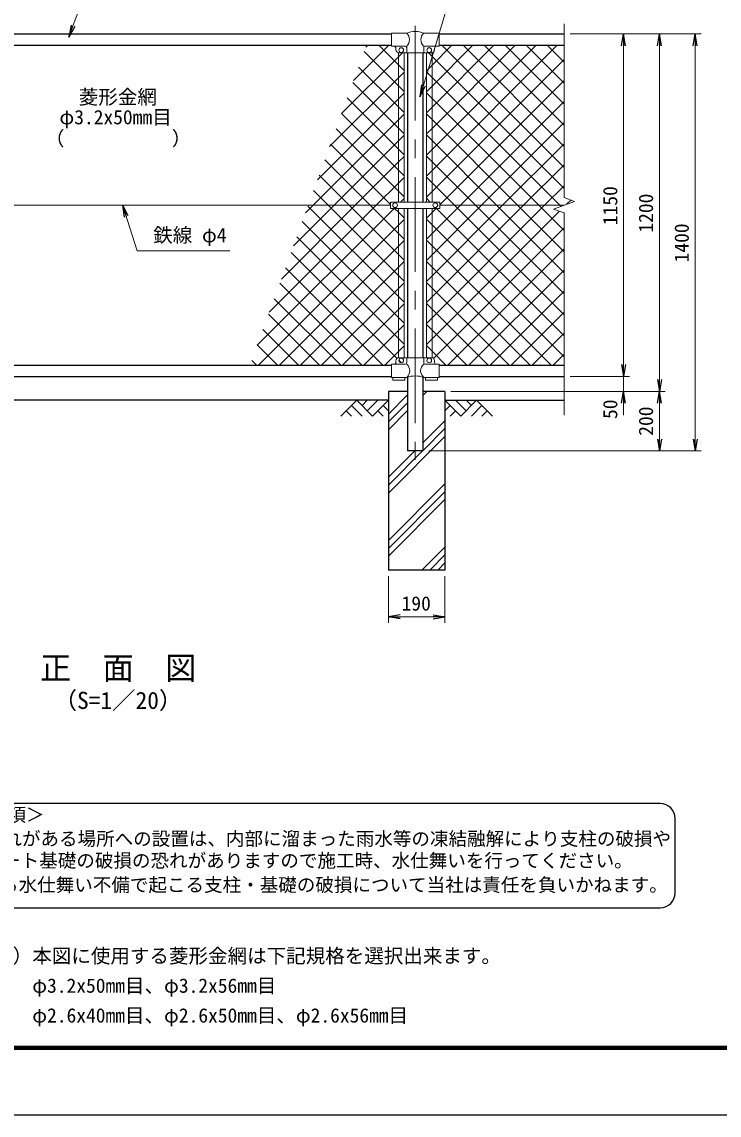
# Model space of a CAD drawing. Units: millimetres, scale not verified. Extents: x -4200 to 4200, y -2970 to 2970.
# Drawn here: x -2706 to -364, y -2970 to 701 of the extents above; entities that cross this region are included whole.
import ezdxf
from ezdxf.enums import TextEntityAlignment as Align

# ---------------------------------------------------------------- set-up
doc = ezdxf.new("R2010")
doc.units = ezdxf.units.MM
doc.header["$LTSCALE"] = 10
doc.linetypes.add('USER1', pattern=[50.8, 31.75, -6.35, 6.35, -6.35])
for name, color, linetype, lineweight in [('0-0_D-TTL-TXT', 7, 'Continuous', 25), ('0-1_D-BMK', 2, 'USER1', 13), ('0-2_D-STR1', 1, 'Continuous', 25), ('0-3_D-STR-DIM', 7, 'Continuous', 13), ('0-8_D-BGD', 7, 'Continuous', 25), ('0-9_D-STR4', 7, 'Continuous', 25), ('0-A_D-DCR-HCH', 7, 'Continuous', 13), ('0-B_D-STR3', 3, 'Continuous', 13), ('0-C_D-STR2', 7, 'Continuous', 13), ('0-D_D-STR-TXT', 7, 'Continuous', 13), ('0-E_D-TTL', 7, 'Continuous', 25)]:
    doc.layers.add(name, color=color, linetype=linetype, lineweight=lineweight)
doc.layers.add('0-4_0', color=7, linetype='Continuous')
doc.styles.add('ＭＳ ゴシック', font='')
doc.styles.get('ＭＳ ゴシック').set_extended_font_data('MS Gothic')

# ---------------------------------------------------------------- blocks, each defined once
blk = doc.blocks.new('_Open')
at = {"layer": '0-4_0'}
blk.add_line((-10, 1.667), (0, 0), dxfattribs=at)
blk.add_lwpolyline([(-10, -1.667), (0, 0), (-10, 0)], dxfattribs=at)

msp = doc.modelspace()

# ---------------------------------------------------------------- linework, layer by layer
at = {"layer": '0-0_D-TTL-TXT', "color": 2}
for p, q in [((-561.65, -1923.53), (-3007.2, -1923.53)), ((-511.65, -2223.53), (-511.65, -1973.53)), ((-3007.2, -2273.53), (-561.65, -2273.53))]:
    msp.add_line(p, q, dxfattribs=at)
for centre, start, end in [((-561.65, -1973.53), 0, 90), ((-561.65, -2223.53), 270, 0)]:
    msp.add_arc(centre, 50, start, end, dxfattribs=at)
at = {"layer": '0-1_D-BMK'}
msp.add_line((-1384.65, 687.29), (-1384.65, -769.77), dxfattribs=at)
at = {"layer": '0-2_D-STR1'}
for p, q in [((-3304.65, 660.23), (-1464.65, 660.23)), ((-1304.65, 660.23), (-884.65, 660.23)), ((-3304.65, 622.23), (-1464.65, 622.23)), ((-1410.05, 597.23), (-1410.05, 95.73)), ((-1359.25, 597.23), (-1359.25, 95.73)), ((-1304.65, 622.23), (-884.65, 622.23)), ((-1410.05, 74.73), (-1410.05, -426.77)), ((-1359.25, 74.73), (-1359.25, -426.77)), ((-3304.65, -451.77), (-1464.65, -451.77)), ((-1304.65, -451.77), (-884.65, -451.77)), ((-3304.65, -489.77), (-1464.65, -489.77)), ((-1410.05, -492.77), (-1410.05, -739.77)), ((-1359.25, -492.77), (-1359.25, -739.77)), ((-1304.65, -489.77), (-884.65, -489.77)), ((-1359.25, -739.77), (-1410.05, -739.77))]:
    msp.add_line(p, q, dxfattribs=at)
at = {"layer": '0-3_D-STR-DIM'}
for p, q in [((-884.65, 694.49), (-884.65, 110.88)), ((-864.65, 660.23), (-664.65, 660.23)), ((-864.65, 660.23), (-544.65, 660.23)), ((-864.65, 660.23), (-424.65, 660.23)), ((-684.65, 620.23), (-684.65, -449.77)), ((-564.65, 620.23), (-564.65, -499.77)), ((-444.65, 620.23), (-444.65, -699.77)), ((-849.42, 98.05), (-884.65, 110.88)), ((-919.89, 72.4), (-849.42, 98.05)), ((-884.65, 59.57), (-919.89, 72.4)), ((-884.65, 59.57), (-884.65, -619.77)), ((-684.65, -449.77), (-684.65, -409.77)), ((-864.65, -489.77), (-664.65, -489.77)), ((-864.65, -489.77), (-664.65, -489.77)), ((-684.65, -489.77), (-684.65, -539.77)), ((-1264.65, -539.77), (-664.65, -539.77)), ((-1264.65, -539.77), (-544.65, -539.77)), ((-1264.65, -539.77), (-544.65, -539.77)), ((-684.65, -579.77), (-684.65, -619.77)), ((-564.65, -579.77), (-564.65, -699.77)), ((-1339.25, -739.77), (-424.65, -739.77)), ((-1339.25, -739.77), (-544.65, -739.77)), ((-1474.65, -1159.77), (-1474.65, -1317.09)), ((-1284.65, -1159.77), (-1284.65, -1317.09)), ((-1434.65, -1297.09), (-1324.65, -1297.09))]:
    msp.add_line(p, q, dxfattribs=at)
at = {"layer": '0-8_D-BGD'}
for p, q in [((-1474.65, -569.77), (-3284.65, -569.77)), ((-1284.65, -569.77), (-884.65, -569.77))]:
    msp.add_line(p, q, dxfattribs=at)
at = {"layer": '0-9_D-STR4'}
for p, q in [((-1474.65, -539.77), (-1474.65, -1139.77)), ((-1410.05, -539.77), (-1474.65, -539.77)), ((-1284.65, -539.77), (-1359.25, -539.77)), ((-1284.65, -539.77), (-1284.65, -1139.77)), ((-1284.65, -1139.77), (-1474.65, -1139.77))]:
    msp.add_line(p, q, dxfattribs=at)
at = {"layer": '0-A_D-DCR-HCH'}
for p, q in [((-1359.25, -553.61), (-1345.42, -539.77)), ((-1581.08, -569.77), (-1634.29, -622.99)), ((-1581.08, -569.77), (-1527.87, -622.99)), ((-1563.34, -587.51), (-1545.6, -569.77)), ((-1545.6, -605.25), (-1510.13, -569.77)), ((-1527.87, -622.99), (-1474.65, -569.77)), ((-1474.65, -615.98), (-1410.05, -551.38)), ((-1474.65, -642.5), (-1410.05, -577.9)), ((-1231.44, -622.99), (-1284.65, -569.77)), ((-1213.7, -605.25), (-1249.18, -569.77)), ((-1178.23, -569.77), (-1231.44, -622.99)), ((-1195.87, -587.6), (-1213.7, -569.77)), ((-1178.23, -569.77), (-1125.02, -622.99)), ((-1616.55, -605.25), (-1598.73, -622.99)), ((-1598.82, -587.51), (-1563.18, -622.99)), ((-1510.13, -605.25), (-1492.31, -622.99)), ((-1492.39, -587.51), (-1474.65, -605.17)), ((-1474.65, -669.01), (-1410.05, -604.41)), ((-1266.92, -587.51), (-1284.65, -605.17)), ((-1249.18, -605.25), (-1267, -622.99)), ((-1160.49, -587.51), (-1196.13, -622.99)), ((-1142.76, -605.25), (-1160.57, -622.99)), ((-1359.25, -712.71), (-1284.65, -638.11)), ((-1474.65, -881.14), (-1284.65, -691.14)), ((-1359.25, -739.23), (-1284.65, -664.63)), ((-1474.65, -854.63), (-1359.8, -739.77)), ((-1474.65, -828.11), (-1386.32, -739.77)), ((-1474.65, -1040.24), (-1284.65, -850.24)), ((-1474.65, -1066.76), (-1284.65, -876.76)), ((-1474.65, -1093.28), (-1284.65, -903.28)), ((-1362.05, -1139.77), (-1284.65, -1062.38)), ((-1335.54, -1139.77), (-1284.65, -1088.89)), ((-1309.02, -1139.77), (-1284.65, -1115.41))]:
    msp.add_line(p, q, dxfattribs=at)
at = {"layer": '0-B_D-STR3'}
for p, q in [((-1464.65, 663.23), (-1464.65, 619.23)), ((-1464.65, 663.23), (-1413.2, 663.23)), ((-1356.1, 663.23), (-1304.65, 663.23)), ((-1304.65, 663.23), (-1304.65, 619.23)), ((-1464.65, 619.23), (-1417.9, 619.23)), ((-1449.65, 612.23), (-1449.65, 607.23)), ((-1441.15, 597.23), (-1441.15, 95.73)), ((-1439.65, 597.23), (-1329.65, 597.23)), ((-1422.15, 597.23), (-1422.15, 95.73)), ((-1413.2, 614.53), (-1413.2, 597.23)), ((-1356.1, 614.53), (-1356.1, 597.23)), ((-1351.4, 619.23), (-1304.65, 619.23)), ((-1347.15, 597.23), (-1347.15, 95.73)), ((-1328.15, 597.23), (-1328.15, 95.73)), ((-1319.65, 612.23), (-1319.65, 607.23)), ((-3307.66, 85.23), (-1467.15, 85.23)), ((-1467.15, 95.73), (-1467.15, 74.73)), ((-1302.15, 95.73), (-1467.15, 95.73)), ((-1302.15, 74.73), (-1467.15, 74.73)), ((-1441.15, 74.73), (-1441.15, -426.89)), ((-1422.15, 74.73), (-1422.15, -426.77)), ((-1347.15, 74.73), (-1347.15, -426.77)), ((-1328.15, 74.73), (-1328.15, -426.89)), ((-1302.15, 95.73), (-1302.15, 74.73)), ((-1302.15, 85.23), (-884.65, 85.23)), ((-1449.65, -436.77), (-1449.65, -441.77)), ((-1439.65, -426.77), (-1329.65, -426.77)), ((-1413.2, -426.77), (-1413.2, -441.77)), ((-1356.1, -426.77), (-1356.1, -441.77)), ((-1319.65, -436.77), (-1319.65, -441.77)), ((-1464.65, -448.77), (-1464.65, -492.77)), ((-1420.2, -448.77), (-1464.65, -448.77)), ((-1304.65, -448.77), (-1349.1, -448.77)), ((-1304.65, -448.77), (-1304.65, -492.77)), ((-1413.2, -492.77), (-1464.65, -492.77)), ((-1459.65, -492.77), (-1459.65, -502.07)), ((-1419.65, -502.07), (-1459.65, -502.07)), ((-1419.65, -492.77), (-1419.65, -502.07)), ((-1304.65, -492.77), (-1356.1, -492.77)), ((-1349.65, -492.77), (-1349.65, -502.07)), ((-1309.65, -502.07), (-1349.65, -502.07)), ((-1309.65, -492.77), (-1309.65, -502.07))]:
    msp.add_line(p, q, dxfattribs=at)
for centre in [(-1431.65, 606.23), (-1337.65, 606.23), (-1452.15, 85.23), (-1317.15, 85.23), (-1431.65, -435.77), (-1337.65, -435.77)]:
    msp.add_circle(centre, 8, dxfattribs=at)
for centre, radius, start, end in [((-1384.65, 588.49), 80, 69.0916, 110.9084), ((-1434.46, 641.23), 30.59, 314.01503, 45.98497), ((-1334.85, 641.23), 30.59, 134.01503, 225.98497), ((-1456.65, 612.23), 7, 0, 90), ((-1439.65, 607.23), 10, 180, 270), ((-1417.9, 614.53), 4.7, 0, 90), ((-1351.4, 614.53), 4.7, 90, 180), ((-1329.65, 607.23), 10, 270, 0), ((-1312.65, 612.23), 7, 90, 180), ((-1439.65, -436.77), 10, 90, 180), ((-1329.65, -436.77), 10, 0, 90), ((-1456.65, -441.77), 7, 270, 0), ((-1420.2, -441.77), 7, 270, 0), ((-1432.33, -470.33), 29.48, 310.4464, 49.5536), ((-1336.98, -470.33), 29.48, 130.4464, 229.5536), ((-1349.1, -441.77), 7, 180, 270), ((-1312.65, -441.77), 7, 180, 270), ((-1384.65, -573.26), 85.4, 70.46947, 109.53053)]:
    msp.add_arc(centre, radius, start, end, dxfattribs=at)
at = {"layer": '0-C_D-STR2'}
for p, q in [((-1591.34, 504.48), (-1473.6, 622.23)), ((-1441.15, 485.78), (-1556.26, 600.88)), ((-1550.88, 615.66), (-1544.31, 622.23)), ((-1328.15, 555.54), (-1261.46, 622.23)), ((-1328.15, 484.82), (-1190.75, 622.23)), ((-1328.15, 414.11), (-1120.04, 622.23)), ((-1328.15, 343.4), (-1049.33, 622.23)), ((-1328.15, 272.69), (-978.62, 622.23)), ((-1328.15, 201.98), (-907.91, 622.23)), ((-884.65, 212.12), (-1294.76, 622.23)), ((-884.65, 282.83), (-1224.05, 622.23)), ((-884.65, 353.54), (-1153.34, 622.23)), ((-884.65, 424.25), (-1082.63, 622.23)), ((-884.65, 494.96), (-1011.92, 622.23)), ((-884.65, 565.67), (-941.21, 622.23)), ((-1347.15, 536.54), (-1328.15, 555.54)), ((-1441.15, 415.07), (-1575.12, 549.04)), ((-1441.15, 513.25), (-1422.15, 532.25)), ((-1672.27, 282.13), (-1441.15, 513.25)), ((-1441.15, 344.35), (-1593.99, 497.19)), ((-1422.15, 466.78), (-1441.15, 485.78)), ((-1347.15, 465.82), (-1328.15, 484.82)), ((-1302.15, 86.56), (-884.65, 504.06)), ((-1712.73, 170.96), (-1441.15, 442.54)), ((-1441.15, 273.64), (-1612.86, 445.35)), ((-1441.15, 442.54), (-1422.15, 461.54)), ((-1328.15, 443.49), (-1347.15, 462.49)), ((-969.89, 85.23), (-1328.15, 443.49)), ((-1422.15, 396.07), (-1441.15, 415.07)), ((-1347.15, 395.11), (-1328.15, 414.11)), ((-1232.78, 85.23), (-884.65, 433.35)), ((-1727.75, 85.23), (-1441.15, 371.82)), ((-1441.15, 202.93), (-1631.73, 393.51)), ((-1441.15, 371.82), (-1422.15, 390.82)), ((-1328.15, 372.78), (-1347.15, 391.78)), ((-1040.6, 85.23), (-1328.15, 372.78)), ((-1441.15, 132.22), (-1650.6, 341.67)), ((-1422.15, 325.35), (-1441.15, 344.35)), ((-1347.15, 324.4), (-1328.15, 343.4)), ((-1162.07, 85.23), (-884.65, 362.64)), ((-1657.04, 85.23), (-1441.15, 301.11)), ((-1441.15, 301.11), (-1422.15, 320.11)), ((-1328.15, 302.07), (-1347.15, 321.07)), ((-1111.32, 85.23), (-1328.15, 302.07)), ((-1467.15, 87.51), (-1669.47, 289.83)), ((-1422.15, 254.64), (-1441.15, 273.64)), ((-1347.15, 253.69), (-1328.15, 272.69)), ((-1091.36, 85.23), (-884.65, 291.93)), ((-1535.58, 85.23), (-1688.34, 237.98)), ((-1586.33, 85.23), (-1441.15, 230.4)), ((-1441.15, 230.4), (-1422.15, 249.4)), ((-1328.15, 231.35), (-1347.15, 250.35)), ((-1182.03, 85.23), (-1328.15, 231.35)), ((-1020.65, 85.23), (-884.65, 221.22)), ((-1606.29, 85.23), (-1707.21, 186.14)), ((-1422.15, 183.93), (-1441.15, 202.93)), ((-1347.15, 182.98), (-1328.15, 201.98)), ((-1515.62, 85.23), (-1441.15, 159.69)), ((-1441.15, 159.69), (-1422.15, 178.69)), ((-1328.15, 160.64), (-1347.15, 179.64)), ((-1252.74, 85.23), (-1328.15, 160.64)), ((-949.94, 85.23), (-884.65, 150.51)), ((-1677, 85.23), (-1726.08, 134.3)), ((-1422.15, 113.22), (-1441.15, 132.22)), ((-1915.06, -384.92), (-1455.41, 74.73)), ((-1874.59, -273.75), (-1515.62, 85.23)), ((-1834.13, -162.57), (-1586.33, 85.23)), ((-1793.66, -51.39), (-1657.04, 85.23)), ((-1753.2, 59.78), (-1727.75, 85.23)), ((-1441.15, -221.33), (-1744.94, 82.46)), ((-1441.15, -150.62), (-1677, 85.23)), ((-1441.15, -79.91), (-1606.29, 85.23)), ((-1441.15, -9.2), (-1535.58, 85.23)), ((-1434.41, 95.73), (-1422.15, 107.98)), ((-1333.95, 95.73), (-1347.15, 108.93)), ((-1328.15, -10.15), (-1232.78, 85.23)), ((-1328.15, -80.86), (-1162.07, 85.23)), ((-1328.15, -151.57), (-1091.36, 85.23)), ((-1328.15, -222.28), (-1020.65, 85.23)), ((-1328.15, -292.99), (-949.94, 85.23)), ((-884.65, -353.57), (-1312.95, 74.73)), ((-884.65, -282.86), (-1252.74, 85.23)), ((-884.65, -212.15), (-1182.03, 85.23)), ((-884.65, -141.43), (-1111.32, 85.23)), ((-884.65, -70.72), (-1040.6, 85.23)), ((-884.65, -0.01), (-969.89, 85.23)), ((-876.12, 88.33), (-861.87, 102.58)), ((-1441.15, 18.27), (-1422.15, 37.27)), ((-1911.2, -451.77), (-1441.15, 18.27)), ((-1441.15, -292.04), (-1763.81, 30.62)), ((-1323.05, -429.31), (-884.65, 9.09)), ((-1441.15, -362.75), (-1782.68, -21.22)), ((-1422.15, -28.2), (-1441.15, -9.2)), ((-1441.15, -52.44), (-1422.15, -33.44)), ((-1347.15, -29.15), (-1328.15, -10.15)), ((-1328.15, -51.49), (-1347.15, -32.49)), ((-1840.49, -451.77), (-1441.15, -52.44)), ((-1445.75, -428.87), (-1801.55, -73.07)), ((-927.87, -451.77), (-1328.15, -51.49)), ((-1274.8, -451.77), (-884.65, -61.62)), ((-1422.15, -98.91), (-1441.15, -79.91)), ((-1441.15, -123.15), (-1422.15, -104.15)), ((-1347.15, -99.86), (-1328.15, -80.86)), ((-1328.15, -122.2), (-1347.15, -103.2)), ((-1493.55, -451.77), (-1820.42, -124.91)), ((-1769.78, -451.77), (-1441.15, -123.15)), ((-998.58, -451.77), (-1328.15, -122.2)), ((-1204.09, -451.77), (-884.65, -132.34)), ((-1564.26, -451.77), (-1839.29, -176.75)), ((-1422.15, -169.62), (-1441.15, -150.62)), ((-1441.15, -193.86), (-1422.15, -174.86)), ((-1347.15, -170.57), (-1328.15, -151.57)), ((-1328.15, -192.91), (-1347.15, -173.91)), ((-1699.07, -451.77), (-1441.15, -193.86)), ((-1069.29, -451.77), (-1328.15, -192.91)), ((-1133.38, -451.77), (-884.65, -203.05)), ((-1634.98, -451.77), (-1858.16, -228.59)), ((-1422.15, -240.33), (-1441.15, -221.33)), ((-1441.15, -264.57), (-1422.15, -245.57)), ((-1347.15, -241.28), (-1328.15, -222.28)), ((-1328.15, -263.62), (-1347.15, -244.62)), ((-1705.69, -451.77), (-1877.03, -280.43)), ((-1628.36, -451.77), (-1441.15, -264.57)), ((-1422.15, -311.04), (-1441.15, -292.04)), ((-1347.15, -311.99), (-1328.15, -292.99)), ((-1140, -451.77), (-1328.15, -263.62)), ((-1062.67, -451.77), (-884.65, -273.76)), ((-1441.15, -335.28), (-1422.15, -316.28)), ((-1328.15, -334.33), (-1347.15, -315.33)), ((-1776.4, -451.77), (-1895.9, -332.28)), ((-1557.65, -451.77), (-1441.15, -335.28)), ((-1422.15, -381.75), (-1441.15, -362.75)), ((-1210.71, -451.77), (-1328.15, -334.33)), ((-991.96, -451.77), (-884.65, -344.47)), ((-1847.11, -451.77), (-1914.76, -384.12)), ((-1441.15, -405.99), (-1422.15, -386.99)), ((-1328.15, -405.04), (-1347.15, -386.04)), ((-1917.82, -451.77), (-1933.63, -435.96)), ((-1486.93, -451.77), (-1441.15, -405.99)), ((-1430.88, -443.73), (-1439.59, -435.03)), ((-1281.42, -451.77), (-1328.15, -405.04)), ((-921.25, -451.77), (-884.65, -415.18))]:
    msp.add_line(p, q, dxfattribs=at)
for points in [[(-1631.81, 393.31), (-1441.15, 583.96), (-1427.88, 597.23)], [(-1422.15, 537.49), (-1441.15, 556.49), (-1506.89, 622.23)], [(-884.65, 141.41), (-1328.15, 584.91), (-1340.47, 597.23)], [(-1347.15, 112.27), (-1328.15, 131.27), (-884.65, 574.77)], [(-895.31, 81.35), (-899.18, 85.23), (-1328.15, 514.2), (-1347.15, 533.2)], [(-1422.15, 42.51), (-1441.15, 61.51), (-1454.37, 74.73)], [(-1347.15, 41.56), (-1328.15, 60.56), (-1313.99, 74.73)], [(-1347.15, -382.7), (-1328.15, -363.7), (-899.48, 64.97)], [(-884.65, -424.28), (-1328.15, 19.22), (-1347.15, 38.22)]]:
    msp.add_lwpolyline(points, dxfattribs=at)
at = {"layer": '0-D_D-STR-TXT'}
for points in [[(-1952.84, 808.23), (-2489.13, 808.23), (-2547.78, 651.66)], [(-729.04, 808.23), (-1260.7, 808.23), (-1367.98, 450.61)], [(-2006.99, -68.4), (-2318.32, -68.4), (-2366.41, 83.32)]]:
    msp.add_lwpolyline(points, dxfattribs=at)
at = {"layer": '0-E_D-TTL', "color": 2}
msp.add_lwpolyline([(-4199.68, 2970.23), (4200.32, 2970.23), (4200.32, -2969.77), (-4199.68, -2969.77)], close=True, dxfattribs=at)
at = {"layer": '0-E_D-TTL'}
for points in [[(-3929.68, 2750.23), (3930.32, 2750.23), (3930.32, -2749.77), (-3929.68, -2749.77)], [(-3927.18, 2747.73), (3927.82, 2747.73), (3927.82, -2747.27), (-3927.18, -2747.27)], [(-3924.68, 2745.23), (3925.32, 2745.23), (3925.32, -2744.77), (-3924.68, -2744.77)], [(-3922.18, 2742.73), (3922.82, 2742.73), (3922.82, -2742.27), (-3922.18, -2742.27)], [(-3919.68, 2740.23), (3920.32, 2740.23), (3920.32, -2739.77), (-3919.68, -2739.77)]]:
    msp.add_lwpolyline(points, close=True, dxfattribs=at)

# ---------------------------------------------------------------- block references
at = {"layer": '0-3_D-STR-DIM', "xscale": 4, "yscale": 4}
for p, rotation in [((-684.65, 660.23), 90), ((-564.65, 660.23), 90), ((-444.65, 660.23), 90), ((-684.65, -489.77), 270), ((-684.65, -489.77), 270), ((-564.65, -539.77), 270), ((-684.65, -539.77), 90), ((-564.65, -539.77), 90), ((-564.65, -739.77), 270), ((-444.65, -739.77), 270), ((-1474.65, -1297.09), 180)]:
    msp.add_blockref('_Open', p, dxfattribs=dict(at, rotation=rotation))
msp.add_blockref('_Open', (-1284.65, -1297.09), dxfattribs=at)
at = {"layer": '0-D_D-STR-TXT', "xscale": 4, "yscale": 4}
for p, rotation in [((-2548.48, 649.79), 249.46512), ((-1368.56, 448.7), 253.30154), ((-2367.02, 85.23), 107.58773)]:
    msp.add_blockref('_Open', p, dxfattribs=dict(at, rotation=rotation))

# ---------------------------------------------------------------- texts
at = {"layer": '0-0_D-TTL-TXT', "style": 'ＭＳ ゴシック'}
for s, height, p in [('正\u3000面\u3000図', 76.98, (-2644.55, -1530.17)), ('（S=1／20）', 57.7, (-2599.07, -1623.36)), ('＜免責事項＞ \u3000\u3000', 45.67, (-3003.49, -1997.71)), ('凍結の恐れがある場所への設置は、内部に溜まった雨水等の凍結融解により支柱の破損や', 45.67, (-3017.02, -2078.2)), ('コンクリート基礎の破損の恐れがありますので施工時、水仕舞いを行ってください。', 45.67, (-3021.13, -2151.63)), ('施工による水仕舞い不備で起こる支柱・基礎の破損について当社は責任を負いかねます。 ', 45.67, (-3028.12, -2233.12)), ('（備\u3000考）本図に使用する菱形金網は下記規格を選択出来ます。', 48.09, (-2998.8, -2473.38)), ('\u3000\u3000\u3000\u3000\u3000φ3.2x50mm目、φ3.2x56mm目', 48.09, (-2998.8, -2573.38)), ('\u3000\u3000\u3000\u3000\u3000φ2.6x40mm目、φ2.6x50mm目、φ2.6x56mm目', 48.09, (-2998.8, -2673.38))]:
    msp.add_text(s, height=height, dxfattribs=at).set_placement(p, align=Align.BOTTOM_LEFT)
at = {"layer": '0-3_D-STR-DIM', "style": 'ＭＳ ゴシック'}
for s, p in [('1150', (-691.4, 18.33)), ('1200', (-571.4, -6.67)), ('1400', (-451.4, -106.67)), ('50', (-691.4, -632.4)), ('200', (-571.4, -688.77))]:
    msp.add_text(s, height=48.09, rotation=90, dxfattribs=at).set_placement(p, align=Align.BOTTOM_LEFT)
msp.add_text('190', height=48.09, dxfattribs=at).set_placement((-1430.3, -1290.34), align=Align.BOTTOM_LEFT)
at = {"layer": '0-D_D-STR-TXT', "style": 'ＭＳ ゴシック'}
for s, p in [('菱形金網', (-2514.6, 410.12)), ('φ3.2x50mm目', (-2579.58, 342.54)), ('（\u3000\u3000   \u3000\u3000）', (-2628.31, 270.89)), ('鉄線 φ4', (-2264.6, -53.53))]:
    msp.add_text(s, height=48.09, dxfattribs=at).set_placement(p, align=Align.BOTTOM_LEFT)

doc.saveas('drawing.dxf')
